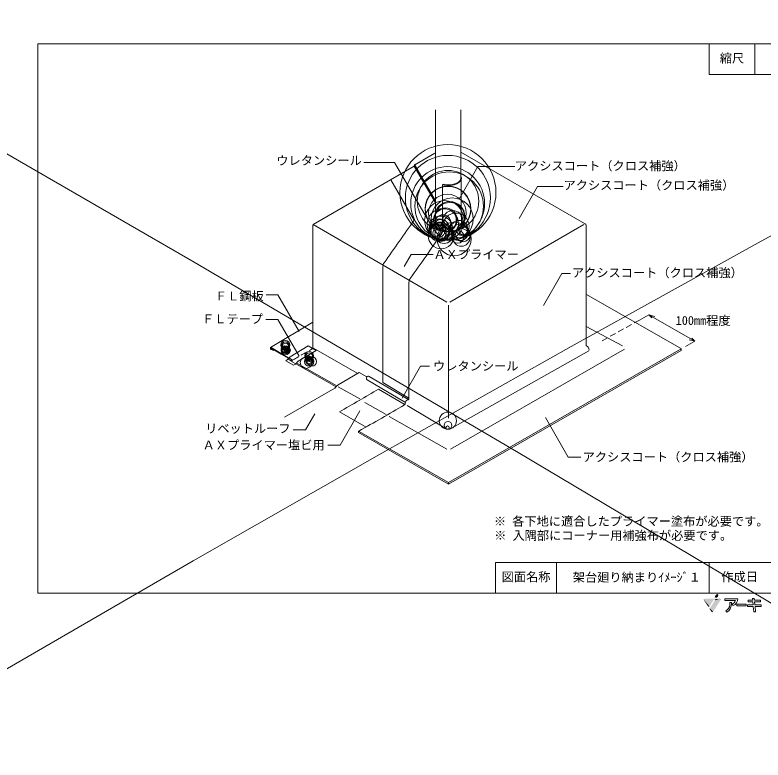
# Model space of a CAD drawing. Units: millimetres on the paper, with parts at other scales. Extents: x -30594 to 17569, y -37828 to 2771.
# Drawn here: x -142.5 to 102.7, y -142.7 to 101.5 of the extents above; entities that cross this region are included whole.
import ezdxf
from ezdxf.enums import TextEntityAlignment as Align

# ---------------------------------------------------------------- set-up
doc = ezdxf.new("R2010")
doc.units = ezdxf.units.MM
doc.linetypes.add('DASHED2', pattern=[3, 2, -1])
for name, color, linetype, lineweight in [('0-1_文字', 7, 'Continuous', 18), ('D-0', 7, 'Continuous', 18), ('E-E', 7, 'Continuous', 18), ('F-F', 7, 'Continuous', 18)]:
    doc.layers.add(name, color=color, linetype=linetype, lineweight=lineweight)
doc.layers.add('E-0', color=7, linetype='Continuous')
doc.styles.add('ＭＳ ゴシック', font='')
doc.styles.get('ＭＳ ゴシック').set_extended_font_data('MS Gothic')

# ---------------------------------------------------------------- blocks, each defined once
blk = doc.blocks.new('AIGNBL02020067')
at = {"layer": '0-1_文字'}
for p, q in [((339.38, 309.04), (339.38, 308.44)), ((347.9, 308.48), (347.9, 309.12))]:
    blk.add_line(p, q, dxfattribs=at)
for centre, radius in [((343.455, 319.35), 15.73), ((343.447, 317.562), 13.942), ((343.477, 316.503), 10.063), ((343.861, 314.874), 11.237), ((343.478, 313.95), 7.51), ((344.857, 310.654), 6.903), ((341.805, 308.956), 5.146), ((342.597, 310.431), 3.896), ((344.11, 311.304), 4.791), ((341.797, 309.443), 2.626), ((346.075, 308.339), 4.288), ((341.224, 305.186), 4.272), ((340.163, 306.298), 2.736), ((340.715, 307.423), 3.266), ((340.947, 306.615), 3.028), ((340.855, 308.938), 1.557), ((345.492, 304.126), 5.545), ((347.126, 307.341), 2.84), ((339.552, 306.904), 1.995), ((339.321, 306.791), 1.761), ((341.18, 305.989), 2.643), ((342.166, 305.617), 2.975), ((346.622, 304.867), 2.133), ((347.388, 306.257), 2.693), ((347.823, 304.624), 2.876), ((348.389, 305.614), 2.408), ((348.121, 306.972), 1.78), ((348.437, 306.899), 1.463)]:
    blk.add_circle(centre, radius, dxfattribs=at)
blk = doc.blocks.new('AIGNBL02010066')
at = {"layer": '0-1_文字'}
for p, q in [((339.38, 309.04), (339.38, 308.44)), ((347.9, 308.48), (347.9, 309.12))]:
    blk.add_line(p, q, dxfattribs=at)
for centre, radius in [((343.455, 319.35), 15.73), ((343.375, 315.722), 12.102), ((343.861, 314.874), 11.237), ((343.473, 313.9), 7.46), ((343.271, 312.611), 6.173), ((342.301, 310.206), 6.484), ((344.857, 310.654), 6.903), ((344.061, 311.447), 4.939), ((342.485, 310.27), 3.705), ((341.093, 307.818), 3.809), ((341.781, 309.422), 2.603), ((345.048, 310.129), 3.295), ((346.075, 308.339), 4.288), ((341.224, 305.186), 4.272), ((340.163, 306.298), 2.736), ((340.043, 307.018), 2.493), ((340.874, 308.934), 1.574), ((345.492, 304.126), 5.545), ((347.126, 307.341), 2.84), ((339.321, 306.791), 1.761), ((347.388, 306.257), 2.693), ((348.121, 306.972), 1.78), ((348.437, 306.899), 1.463)]:
    blk.add_circle(centre, radius, dxfattribs=at)
blk.add_blockref('AIGNBL02020067', (0, 0), dxfattribs=at)
blk = doc.blocks.new('AIGNBL0203002E')
at = {"layer": '0-1_文字'}
for centre, radius in [((296.935, 263.572), 1.89), ((297.658, 264.641), 0.601), ((298.864, 263.919), 1.535), ((298.28, 264.561), 0.679)]:
    blk.add_circle(centre, radius, dxfattribs=at)
blk = doc.blocks.new('AIGNBL0203002F')
at = {"layer": '0-1_文字'}
for centre, radius in [((297.971, 265.848), 1.433), ((297.986, 263.945), 1.546), ((297.917, 265.599), 1.181), ((298.042, 264.21), 1.278), ((297.98, 265.689), 1.073), ((297.98, 264.371), 1.073), ((297.663, 265.202), 0.711), ((297.604, 264.831), 0.583), ((297.404, 264.953), 0.354), ((297.727, 265.191), 0.514), ((297.666, 264.955), 0.409), ((297.532, 265.03), 0.262), ((298.233, 264.869), 0.514), ((298.369, 264.839), 0.57), ((298.393, 265.067), 0.546), ((298.294, 265.105), 0.409), ((298.428, 265.03), 0.262), ((298.582, 264.952), 0.329)]:
    blk.add_circle(centre, radius, dxfattribs=at)
blk = doc.blocks.new('AIGNBL0202002D')
at = {"layer": '0-1_文字'}
for name in ['AIGNBL0203002F', 'AIGNBL0203002E']:
    blk.add_blockref(name, (0, 0), dxfattribs=at)
blk = doc.blocks.new('AIGNBL02030031')
at = {"layer": '0-1_文字'}
for centre, radius in [((289.674, 267.78), 0.908), ((289.74, 267.7), 0.948), ((290.736, 267.615), 1.106), ((290.541, 267.935), 0.732)]:
    blk.add_circle(centre, radius, dxfattribs=at)
blk = doc.blocks.new('AIGNBL02030032')
at = {"layer": '0-1_文字'}
for centre, radius in [((290.165, 269.327), 1.498), ((290.117, 269.102), 1.27), ((290.16, 269), 0.978), ((290.178, 267.514), 1.392), ((290.225, 267.732), 1.171), ((290.16, 267.791), 1.073), ((289.791, 268.481), 0.57), ((289.767, 268.253), 0.546), ((289.578, 268.368), 0.329), ((289.907, 268.611), 0.514), ((289.846, 268.375), 0.409), ((289.712, 268.45), 0.262), ((290.477, 268.118), 0.711), ((290.413, 268.289), 0.514), ((290.536, 268.489), 0.583), ((290.474, 268.525), 0.409), ((290.608, 268.45), 0.262), ((290.736, 268.367), 0.354)]:
    blk.add_circle(centre, radius, dxfattribs=at)
blk = doc.blocks.new('AIGNBL02020030')
at = {"layer": '0-1_文字'}
for name in ['AIGNBL02030032', 'AIGNBL02030031']:
    blk.add_blockref(name, (0, 0), dxfattribs=at)
blk = doc.blocks.new('AIGNBL02020034')
at = {"layer": '0-1_文字'}
for p, q in [((344.1, 241.8), (389.6, 267.44)), ((330.04, 249.48), (343.08, 241.8))]:
    blk.add_line(p, q, dxfattribs=at)
for centre, radius in [((-9950.166, -17252.379), 20299.747), ((6126.791, -10026.439), 11786.615), ((343.427, 244.541), 2.822), ((343.474, 243), 1.28), ((343.35, 242.286), 0.556)]:
    blk.add_circle(centre, radius, dxfattribs=at)

msp = doc.modelspace()

# ---------------------------------------------------------------- hatches: boundary and pattern name
at = {"layer": 'F-F'}
for color, points in [(5, [(83.566, -89.865, 0.41), (83.259, -90.173)]), (5, [(83.259, -90.173, 0.12), (83.296, -90.316)]), (70, [(87.1, -88.72, 0.09), (86.859, -89.336)]), (70, [(86.859, -89.336, 0.15), (87.504, -89.533)]), (70, [(87.691, -88.329, 0.2), (87.1, -88.72)]), (70, [(87.504, -89.533, 0.13), (87.793, -89.262)]), (70, [(87.92, -88.385, 0.2), (87.691, -88.329)]), (70, [(87.793, -89.262, 0.09), (88.033, -88.646)]), (70, [(88.033, -88.646, 0.15), (87.92, -88.385)]), (5, [(88.788, -90.172, 0.41), (88.475, -89.865)]), (5, [(88.739, -90.337, 0.17), (88.788, -90.172)]), (5, [(84.643, -92.377, 0.2), (84.862, -92.471)]), (5, [(84.862, -92.471, 0.25), (85.119, -92.331)]), (5, [(85.249, -92.97, 0.16), (85.193, -93.144)]), (5, [(85.193, -93.144, 0.15), (85.246, -93.317)]), (5, [(85.816, -94.181, 0.19), (86.027, -94.266)]), (5, [(86.027, -94.266, 0.26), (86.289, -94.12)])]:
    msp.add_hatch(color=color, dxfattribs=at).paths.add_polyline_path(points)

# ---------------------------------------------------------------- linework, layer by layer
at = {"layer": 'D-0'}
for p, q in [((-4.696, 70.385), (-4.696, 32.485)), ((3.584, 47.656), (3.584, 70.425)), ((3.624, 56.585), (44.164, 33.185)), ((-11.496, 52.425), (-4.876, 56.205)), ((-11.636, 51.965), (-11.516, 52.445)), ((-4.696, 39.938), (-11.636, 51.965)), ((-11.516, 52.445), (-4.696, 40.617)), ((-19.359, 47.505), (-11.702, 34.209)), ((-2.356, 30.765), (-2.356, 45.865)), ((-2.196, 46.025), (-2.336, 45.885)), ((-44.856, -7.556), (-44.856, 32.765)), ((0.004, 7.345), (43.984, 32.825)), ((44.673, 32.381), (44.673, -6.861)), ((-21.917, -19.012), (-21.917, 18.966)), ((-13.376, -24.415), (-13.376, 13.865)), ((75.924, -7.975), (44.864, 9.845)), ((-0.416, -30.615), (-0.416, 6.365)), ((-44.856, 0.785), (-58.736, -7.515)), ((44.673, -0.664), (56.564, -6.975)), ((-58.736, -7.515), (-58.711, -7.518)), ((-44.996, -7.875), (-44.416, -7.855)), ((-30.183, -15.994), (-44.856, -7.556)), ((75.824, -7.975), (-0.406, -51.761)), ((-0.406, -52.261), (75.824, -8.475)), ((57.264, -7.995), (0.244, -40.855)), ((75.824, -8.475), (75.824, -7.975)), ((-37.251, -20.37), (-50.496, -12.815)), ((-37.013, -20.067), (-50.176, -12.595)), ((-13.532, -24.588), (-26.397, -16.994)), ((-27.057, -18.114), (-14.548, -25.491)), ((-13.376, -24.053), (-21.917, -19.012)), ((-54.14, -30.37), (-37.637, -20.774)), ((-29.531, -24.349), (-36.551, -20.349)), ((-23.327, -21.125), (-14.903, -26.093)), ((-20.856, -29.495), (-27.876, -25.495)), ((-20.856, -29.495), (-27.876, -25.495)), ((-27.456, -33.583), (-36.202, -28.6)), ((-0.976, -40.855), (-19.916, -30.115)), ((-29.876, -35.395), (-29.876, -34.915)), ((-29.876, -34.915), (-0.406, -51.761)), ((-0.406, -52.261), (-29.876, -35.395)), ((-0.406, -51.761), (-0.406, -52.261))]:
    msp.add_line(p, q, dxfattribs=at)
at = {"layer": 'D-0', "linetype": 'DASHED2'}
for p, q in [((-52.836, -11.315), (-51.936, -11.995)), ((-51.936, -11.375), (-52.716, -10.915)), ((-50.496, -12.815), (-51.656, -12.175))]:
    msp.add_line(p, q, dxfattribs=at)
at = {"layer": 'D-0'}
for points in [[(-0.916, 7.345), (-44.816, 32.805), (-11.636, 51.965)], [(3.784, 37.445), (3.784, 38.125), (3.764, 39.405), (3.764, 39.925), (3.784, 48.265)], [(3.784, 48.265), (3.764, 39.925), (3.764, 39.405), (3.784, 38.125), (3.784, 37.545), (3.844, 33.085)], [(-52.716, -10.915), (-55.276, -9.455), (-58.596, -7.535)], [(-58.596, -7.755), (-55.276, -9.675), (-52.936, -11.035)], [(-58.596, -8.135), (-57.676, -8.515), (-57.676, -8.295), (-58.596, -7.915)], [(-36.637, -19.754), (-29.737, -15.734), (-27.217, -17.154)]]:
    msp.add_lwpolyline(points, dxfattribs=at)
msp.add_lwpolyline([(-51.176, -13.335), (-50.556, -12.915), (-49.656, -11.995), (-43.756, -8.475), (-46.376, -6.975), (-52.316, -10.515), (-53.156, -11.375), (-53.776, -11.815)], close=True, dxfattribs=at)
for centre, radius, start, end in [((0.538, 49.88), 4.096, 291.18242, 310.82946), ((0.676, 49.704), 3.714, 291.40697, 305.17711), ((1.549, 48.53), 2.251, 304.2419, 322.03286), ((1.864, 48.25), 1.997, 312.61345, 340.46927), ((2.319, 47.977), 1.305, 320.36219, 359.44735), ((2.375, 47.955), 1.429, 0.38693, 32.21845), ((2.536, 47.948), 1.088, 0.89187, 15.61129), ((2.479, 47.97), 1.325, 342.9835, 359.74966), ((-0.419, 52.823), 7.198, 254.55292, 269.86292), ((-0.438, 52.938), 7.133, 255.73282, 270.01715), ((-0.421, 52.661), 7.037, 269.8735, 290.27563), ((-0.438, 53.356), 7.551, 270.0116, 276.5972), ((-0.152, 51.701), 5.875, 275.68087, 291.81866), ((-1397.004, 996.116), 1686.513, 324.64478, 325.22519), ((43.115, 31.326), 2.134, 50.23923, 60.55924), ((43.983, 32.355), 0.788, 33.07855, 50.96541), ((44.044, 32.516), 0.658, 346.73235, 24.14831), ((-1388.463, 991.015), 1686.513, 324.64478, 325.25647), ((-4.086, 30.809), 1.73, 326.91518, 358.52182), ((-19.319, 18.996), 2.598, 162.95091, 180.66737), ((-20.705, 19.408), 1.153, 134.80503, 162.33584), ((-12.164, 14.307), 1.153, 134.80503, 162.33584), ((-10.778, 13.895), 2.598, 162.95091, 180.66737), ((45.029, -6.512), 0.5, 224.41477, 248.16821), ((44.434, -8.003), 1.106, 30.87063, 68.27722), ((-58.531, -7.694), 0.267, 147.05877, 184.54412), ((-58.217, -7.719), 0.579, 179.64498, 217.22492), ((-58.668, -7.623), 0.113, 50.52777, 139.59946), ((-58.474, -7.899), 0.266, 219.74105, 242.5993), ((-58.613, -7.798), 0.0462, 68.32384, 201.67616), ((-58.548, -7.811), 0.108, 182.06155, 213.57622), ((-58.563, -7.841), 0.0813, 201.68879, 245.64677), ((43.427, -8.632), 2.294, 6.91989, 31.43813), ((-26.82, -17.507), 0.531, 138.35936, 179.07535), ((-26.718, -17.528), 0.623, 58.93751, 143.14437), ((-26.618, -17.527), 0.733, 177.76948, 233.25826), ((-38.073, -20.036), 0.858, 300.56054, 316.30193), ((-38.587, -19.53), 1.579, 315.92457, 330.21895), ((-36.026, -21.087), 1.42, 135.17389, 147.01783), ((-35.34, -21.704), 2.342, 123.64135, 136.3105), ((-786.363, 1278.353), 1506.939, 299.85485, 300.42088), ((-13.569, -24.391), 0.194, 294.53946, 352.69183), ((-777.823, 1273.252), 1506.939, 299.75989, 300.4187), ((-15.174, -25.779), 0.584, 305.30074, 328.79008), ((-15.009, -25.898), 0.382, 331.27683, 352.86733), ((-15.558, -25.771), 0.944, 349.38016, 356.11345), ((-12.384, -26.099), 2.248, 153.65221, 173.26467), ((-13.607, -25.527), 0.899, 96.99089, 151.69749), ((-13.792, -23.965), 0.674, 276.44866, 296.7653)]:
    msp.add_arc(centre, radius, start, end, dxfattribs=at)
at = {"layer": 'D-0', "linetype": 'DASHED2'}
for centre, radius, start, end in [((-1924.445, 3248.036), 3759.426, 299.88419, 299.99534), ((-52.052, -11.597), 0.25, 38.48442, 62.47031), ((-51.871, -11.891), 0.123, 238.0649, 324.01698), ((-52.339, -11.802), 0.603, 0.66659, 36.78498), ((-51.48, -11.945), 0.293, 113.28129, 174.21104), ((-52.034, -11.819), 0.298, 331.17872, 4.63176), ((-51.392, -11.902), 0.38, 182.06402, 226.02442), ((-48.744, -16.342), 5.47, 118.05558, 121.43418)]:
    msp.add_arc(centre, radius, start, end, dxfattribs=at)
at = {"layer": 'E-E'}
for p, q in [((-18.153, 53.17), (-28.209, 53.17)), ((-5.42, 31.45), (-18.153, 53.17)), ((3.171, 41.364), (9.147, 51.84)), ((9.147, 51.84), (21.285, 51.84)), ((-14.908, 19.108), (-12.671, 23.029)), ((-12.671, 23.029), (-5.454, 23.029)), ((30.705, 6.239), (36.681, 16.715)), ((36.681, 16.715), (39.615, 16.715)), ((-56.374, 9.753), (-60.226, 9.753)), ((-49.336, -2.253), (-56.374, 9.753)), ((65.276, 3.196), (62.227, 1.508)), ((65.276, 3.196), (66.28, 2.201)), ((65.276, 3.196), (67.164, 2.69)), ((-56.391, 1.673), (-60.243, 1.673)), ((-49.353, -10.333), (-56.391, 1.673)), ((80.356, -5.466), (79.352, -4.47)), ((80.356, -5.466), (78.468, -4.96)), ((-44.269, -29.213), (-47.293, -34.514)), ((-29.476, -28.265), (-35.922, -39.565)), ((-47.293, -34.514), (-51.361, -34.514)), ((-35.922, -39.565), (-39.99, -39.565))]:
    msp.add_line(p, q, dxfattribs=at)
at = {"layer": 'E-E', "linetype": 'DASHED2'}
msp.add_line((62.227, 1.508), (49.443, -5.571), dxfattribs=at)
at = {"layer": 'E-E'}
for points in [[(22.744, 34.841), (28.72, 45.317), (37.163, 45.317)], [(65.276, 3.196), (80.356, -5.466), (77.307, -7.154)], [(-15.572, -24.071), (-9.596, -13.595), (-6.662, -13.595)], [(31.408, -30.413), (38.842, -43.445), (42.91, -43.445)]]:
    msp.add_lwpolyline(points, dxfattribs=at)
at = {"layer": 'F-F'}
for p, q in [((-135, 92), (-135, -88)), ((100, 92), (100, 82)), ((15, -88), (15, -78)), ((35, -88), (35, -78)), ((85, -88), (85, -78)), ((90.113, -90.473), (93.651, -90.473)), ((97.803, -90.345), (97.803, -90.91)), ((99.285, -90.345), (97.803, -90.345)), ((99.787, -89.75), (99.231, -89.815)), ((99.231, -89.815), (99.285, -90.345)), ((99.849, -90.345), (99.787, -89.75)), ((101.838, -90.345), (99.849, -90.345)), ((101.835, -90.91), (101.838, -90.345)), ((91.771, -91.098), (92.37, -91.056)), ((92.932, -92.059), (92.549, -91.613)), ((97.589, -91.849), (97.589, -92.414)), ((99.438, -91.849), (97.589, -91.849)), ((97.589, -92.414), (99.496, -92.414)), ((97.803, -90.91), (99.343, -90.91)), ((99.343, -90.91), (99.438, -91.849)), ((99.496, -92.414), (99.676, -94.187)), ((99.907, -90.91), (101.835, -90.91)), ((100.004, -91.849), (99.907, -90.91)), ((102.033, -91.849), (100.004, -91.849)), ((100.063, -92.414), (102.031, -92.414)), ((100.238, -94.105), (100.063, -92.414)), ((102.031, -92.414), (102.033, -91.849)), ((90.815, -94.219), (90.433, -93.82)), ((99.676, -94.187), (100.238, -94.105))]:
    msp.add_line(p, q, dxfattribs=at)
for points in [[(-135, 92), (135, 92), (135, -88), (-135, -88)], [(85, 92), (85, 82), (135, 82)], [(135, -78), (40.118, -78), (15, -78)], [(94.447, -89.913), (90.113, -89.913), (90.113, -90.473)]]:
    msp.add_lwpolyline(points, dxfattribs=at)
msp.add_lwpolyline([(97.191, -92.232), (97.193, -91.667), (94.061, -91.667), (94.061, -92.232)], close=True, dxfattribs=at)
for centre, radius, start, end in [((91.903, -89.887), 1.843, 290.51409, 341.45837), ((91.824, -89.669), 2.635, 294.8858, 354.69747), ((89.438, -91.682), 2.358, 294.95827, 355.39657), ((88.248, -91.237), 4.127, 321.70219, 2.51808), ((87.92, -91.573), 3.881, 355.59126, 7.04088), ((89.831, -91.921), 2.5, 293.16671, 311.4624)]:
    msp.add_arc(centre, radius, start, end, dxfattribs=at)
at = {"layer": 'F-F', "color": 5}
for points in [[(88.475, -89.865), (83.259, -90.173), (86.737, -90.056)], [(88.475, -89.865), (83.566, -89.865), (83.259, -90.173)], [(83.259, -90.173), (86.587, -90.091), (86.737, -90.056)], [(83.259, -90.173), (85.119, -92.331), (86.587, -90.091)], [(83.259, -90.173), (84.862, -92.471), (85.119, -92.331)], [(83.259, -90.173), (84.643, -92.377), (84.862, -92.471)], [(83.259, -90.173), (83.296, -90.316), (84.643, -92.377)], [(88.475, -89.865), (86.913, -90.403), (85.249, -92.97)], [(85.249, -92.97), (88.788, -90.172), (88.475, -89.865)], [(85.249, -92.97), (88.739, -90.337), (88.788, -90.172)], [(85.249, -92.97), (86.289, -94.12), (88.739, -90.337)], [(88.475, -89.865), (86.737, -90.056), (86.878, -90.118)], [(88.475, -89.865), (86.878, -90.118), (86.943, -90.185)], [(88.475, -89.865), (86.948, -90.346), (86.913, -90.403)], [(88.475, -89.865), (86.943, -90.185), (86.948, -90.346)], [(85.249, -92.97), (85.193, -93.144), (85.246, -93.317)], [(85.249, -92.97), (85.246, -93.317), (85.816, -94.181)], [(85.249, -92.97), (86.027, -94.266), (86.289, -94.12)], [(85.249, -92.97), (85.816, -94.181), (86.027, -94.266)]]:
    msp.add_solid(points, dxfattribs=at)
at = {"layer": 'F-F', "color": 70}
for points in [[(87.1, -88.72), (86.859, -89.336), (88.033, -88.646), (87.793, -89.262)], [(86.859, -89.336), (87.504, -89.533), (87.793, -89.262)], [(87.691, -88.329), (87.1, -88.72), (87.92, -88.385), (88.033, -88.646)]]:
    msp.add_solid(points, dxfattribs=at)

# ---------------------------------------------------------------- block references
at = {"layer": 'D-0'}
for name in ['AIGNBL02020034', 'AIGNBL02010066', 'AIGNBL02020030', 'AIGNBL0202002D']:
    msp.add_blockref(name, (-344.056, -276.035), dxfattribs=at)

# ---------------------------------------------------------------- texts
at = {"layer": 'E-0', "style": 'ＭＳ ゴシック'}
msp.add_text('架台廻り納まりｲﾒｰｼﾞ１', height=2.933, dxfattribs=at).set_placement((40.314, -85.163), align=Align.BOTTOM_LEFT)
at = {"layer": 'E-E', "style": 'ＭＳ ゴシック'}
for s, p in [('縮尺', (88.5, 85)), ('ウレタンシール', (-56.852, 51.459)), ('アクシスコート（クロス補強）', (21.336, 49.708)), ('アクシスコート（クロス補強）', (37.272, 43.372)), ('ＡＸプライマー', (-5.345, 20.686)), ('アクシスコート（クロス補強）', (40.027, 14.681)), ('ＦＬ鋼板', (-76.979, 7.032)), ('ＦＬテープ', (-81.22, -0.495)), ('100mm程度', (74.047, -0.98)), ('ウレタンシール', (-5.49, -15.918)), ('リベットルーフ', (-80.197, -36.393)), ('ＡＸプライマー塩ビ用', (-81.018, -41.811)), ('アクシスコート（クロス補強）', (43.54, -45.721)), ('※ 各下地に適合したプライマー塗布が必要です。', (14.464, -66.797)), ('※ 入隅部にコーナー用補強布が必要です。', (14.561, -71.451)), ('図面名称', (17, -85)), ('作成日', (89, -85))]:
    msp.add_text(s, height=2.933, dxfattribs=at).set_placement(p, align=Align.BOTTOM_LEFT)

doc.saveas('drawing.dxf')
